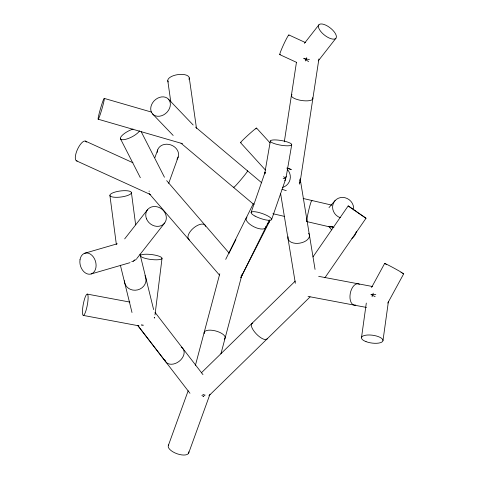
<?xml version="1.0" encoding="UTF-8"?>
<svg xmlns="http://www.w3.org/2000/svg" width="479" height="479" viewBox="0 0 479 479"><rect width="100%" height="100%" fill="white"/><g stroke="black" fill="none" stroke-linecap="round" stroke-linejoin="round"><path stroke-width="0.72" d="M155.004 314.913L162.028 258.361A10.843 2.473 7.1 0 0 146.209 254.217A10.843 2.473 7.1 0 0 145.562 258.456A10.843 2.473 7.1 0 0 162.028 258.361M361.483 337.773L366.303 303.087M382.99 340.521L388.427 301.405M284.316 141.82L296.441 62.342M318.894 58.989L300.135 181.978A10.843 3.443 8.7 0 1 300.064 182.218M264.683 173.823L270.348 141.012M286.185 176.799L291.723 144.718A10.843 2.335 9.8 0 0 276.066 139.946A10.843 2.335 9.8 0 0 275.317 143.922A10.843 2.335 9.8 0 0 291.723 144.718M195.408 365.345L219.783 273.754M220.915 353.837L241.835 275.203M251.11 212.466L265.115 172.153A10.843 2.611 19.2 0 0 265.115 172.548M271.629 219.508L285.388 179.888M154.933 157.531L157.681 149.891M168.686 183.361L178.188 156.968M168.363 445.476L188.163 390.774M188.654 453.128L209.976 394.217M225.699 259.373L253.337 203.605M241.057 277.215L265.617 227.663M265.701 227.495L269.276 220.286M229.172 252.786L235.896 239.608M241.332 276.682L269.234 221.993M371.542 287.52L384.655 263.45M387.762 303.087L403.707 273.808M312.997 256.858L348.185 205.916L356.184 211.377M324.9 277.772L366.022 218.238L348.185 205.916M304.404 43.373L318.876 24.836M318.278 60.857L335.917 38.26A10.843 4.604 38 0 0 325.666 25.106A10.843 4.604 38 0 0 320.607 31.273A10.843 4.604 38 0 0 335.917 38.26M124.672 238.883L147.436 209.826M136.874 258.48L164.644 223.034M328.989 207.605L335.09 200.587M201.33 372.86L295.268 281.083M208.922 395.762L266.881 339.132M267.031 338.988L310.069 296.932M84.789 253.223L117.301 243.775M91.166 273.958L130.043 262.654M87.346 294.112A10.843 2.054 -79.4 0 1 85.939 310.697A10.843 2.054 -79.4 0 1 82.562 309.452A10.843 2.054 -79.4 0 1 87.346 294.112L129.893 302.093M83.22 315.398L138.976 325.858M318.673 276.347L372.638 286.532M308.063 296.411L366.525 307.452M303.129 198.468L331.857 205.144M272.91 213.712L284.49 216.406M306.943 221.615L330.582 227.106M104.248 98.399A10.843 0.742 -73.8 0 1 100.219 114.487A10.843 0.742 -73.8 0 1 99.159 113.529A10.843 0.742 -73.8 0 1 104.248 98.399L151.424 112.074M98.165 119.211L182.511 143.658M286.981 168.087L291.172 169.47M287.005 168.105L291.196 169.488M282.047 189.289L286.262 190.684M85.376 141.083L132.946 162.758M76.389 160.806L150.711 194.678M288.891 34.943L305.59 42.643M279.814 54.642L296.513 62.342M365.974 218.208L356.753 211.898M195.528 127.085L261.768 182.834M181.008 143.209L254.014 204.647M168.482 99.195A10.843 8.58 -43.7 0 1 161.573 115.756A10.843 8.58 -43.7 0 1 151.556 104.775A10.843 8.58 -43.7 0 1 168.482 99.195L193.181 125.001M152.591 113.954L173.176 135.467M256.576 128.079L270.036 142.874M240.518 142.646L265.438 170.057M166.674 180.643L229.261 253.247M149.125 193.504L188.552 239.237M188.75 239.458L219.4 275.012M328.768 226.357L331.606 229.83M155.01 312.338L202.97 374.626M137.922 325.678L165.59 361.615M137.808 325.528L189.965 393.283M141.221 131.749L164.453 177.236M120.474 138.796L140.341 177.697M139.994 254.157L145.76 277.604M145.796 277.754L153.627 309.602M120.379 265.228L132.006 312.518M300.219 179.182L315.056 269.396M280.664 193.911L295.357 283.269M189.277 77.909L196.498 128.414M167.77 80.688L170.805 101.913M131.414 192.6A10.843 3.036 -7.5 0 1 115.571 197.312A10.843 3.036 -7.5 0 1 114.984 192.085A10.843 3.036 -7.5 0 1 131.414 192.6L135.653 224.837M109.901 195.396L116.355 244.488M280.197 54.325A10.843 0.766 -65.2 0 1 283.478 44.858A10.843 0.766 -65.2 0 1 288.939 35.224M305.345 60.971A10.843 0.766 -65.2 0 1 306.734 57.696M308.638 61.563A10.843 4.604 38 0 1 304.291 58.45M309.416 59.486A10.843 3.443 8.7 0 1 303.476 58.3M312.542 97.704A10.843 3.443 8.7 0 1 301.542 100.488A10.843 3.443 8.7 0 1 292.004 94.543M355.741 305.081A10.843 6.053 -79.3 0 1 350.245 293.561A10.843 6.053 -79.3 0 1 359.43 284.275M372.075 296.746A10.843 6.053 -79.3 0 1 373.279 293.166M371.105 294.591A10.843 0.353 28.6 0 1 375.141 296.681M384.888 263.66A10.843 0.353 28.6 0 1 395.486 268.941A10.843 0.353 28.6 0 1 402.57 273.383M401.42 272.826A10.843 0.353 28.6 0 1 400.959 272.599M386.589 264.743A10.843 0.353 28.6 0 1 386.2 264.51M385.541 264.097A10.843 0.353 28.6 0 1 385.278 263.929M370.997 294.687A10.843 3.928 7.9 0 1 375.799 294.423M306.794 220.933A10.843 0.814 -76.9 0 1 309.362 207.664A10.843 0.814 -76.9 0 1 311.949 200.923M307.069 221.514A10.843 0.814 -76.9 0 1 306.794 221.172M332.63 227.513A10.843 0.814 -76.9 0 1 332.612 226.369M333.779 227.28A10.843 10.131 41 0 1 330.887 226.28M340.288 217.7A10.843 10.131 41 0 1 332.863 204.826A10.843 10.131 41 0 1 345.018 197.725A10.843 10.131 41 0 1 353.592 209.922M333.881 227.369A10.843 9.981 -39.3 0 1 330.989 226.83M330.312 226.567A10.843 9.981 -39.3 0 1 329.66 226.256M356.346 231.507A10.843 9.981 -39.3 0 1 351.897 238.428M247.398 170.979A10.843 0.551 -49.9 0 1 240.59 180.086A10.843 0.551 -49.9 0 1 233.842 186.984M168.297 81.963A10.843 4.736 -8.1 0 1 178.188 74.568A10.843 4.736 -8.1 0 1 188.93 79.304M287.226 169.374A10.843 10.688 -71.7 0 1 282.514 187.487M286.047 176.38A10.843 10.688 -71.7 0 1 284.754 180.805M264.917 173.434A10.843 10.688 -71.7 0 1 265.109 172.685M285.999 177.685A10.843 2.335 9.8 0 1 283.161 178.577M264.743 173.661A10.843 2.335 9.8 0 1 265.019 173.374M283.58 176.685A10.843 2.611 19.2 0 1 285.628 179.194M265.851 226.357A10.843 4.509 26.4 0 1 254.08 226.872A10.843 4.509 26.4 0 1 246.966 217.131M149.43 191.157A10.843 3.401 -27.1 0 1 148.963 191.169M139.521 130.863A10.843 3.401 -27.1 0 1 127.294 138.85A10.843 3.401 -27.1 0 1 120.822 137.042A10.843 3.401 -27.1 0 1 133.048 129.061M77.209 161.004A10.843 3.88 -65.5 0 1 77.808 148.694A10.843 3.88 -65.5 0 1 86.388 142.143M189.45 239.973A10.843 5.347 -40.8 0 1 193.594 227.986A10.843 5.347 -40.8 0 1 205.671 226.399M157.286 152.436A10.843 8.999 19.8 0 1 170.823 144.909A10.843 8.999 19.8 0 1 176.955 159.226M241.075 142.377A10.843 0.497 -42.3 0 1 248.116 135.084A10.843 0.497 -42.3 0 1 256.295 128.522M256.121 128.725A10.843 0.497 -42.3 0 1 255.912 128.959M299.938 182.445A10.843 3.443 8.7 0 1 299.752 182.661M299.525 182.864A10.843 3.443 8.7 0 1 299.237 183.056M300.111 181.481A10.843 3.443 8.7 0 1 300.147 181.733M308.62 233.243A10.843 6.437 -9.3 0 1 299.878 243.134A10.843 6.437 -9.3 0 1 288.13 236.764M300.159 178.906A10.843 6.437 -9.3 0 1 299.848 180.775M300.105 179.589A10.843 10.688 -71.7 0 1 299.842 182.661M299.644 183.409A10.843 10.688 -71.7 0 1 299.393 184.146M136.449 258.995A10.843 9.346 38.1 0 1 135.473 259.911M134.928 260.307A10.843 9.346 38.1 0 1 134.354 260.666M133.743 260.971A10.843 9.346 38.1 0 1 131.761 261.618M144.993 275.635A10.843 9.885 -13.8 0 1 137.647 289.891A10.843 9.885 -13.8 0 1 124.462 280.742M134.647 259.822A10.843 7.85 73.8 0 1 133.431 261.145M267.348 338.396A10.843 4 45.7 0 1 256.271 333.875A10.843 4 45.7 0 1 252.744 323.109M241.23 276.844A10.843 7.748 27 0 0 241.554 275.778A10.843 4.377 14.9 0 1 241.302 276.024M269.875 219.861A10.843 7.748 27 0 1 268.617 222.909M268.234 223.328A10.843 7.748 27 0 1 267.815 223.711M204.252 333.653A10.843 4.377 14.9 0 1 215.179 330.833A10.843 4.377 14.9 0 1 224.825 338.629M224.603 338.887A10.843 4.377 14.9 0 1 224.286 339.156M241.931 274.587A10.843 4.377 14.9 0 1 241.709 275.497M240.877 277.485A10.843 4.509 26.4 0 1 240.644 277.724M241.224 275.533A10.843 4.509 26.4 0 1 241.194 276.922M154.406 317.607A10.843 2.473 7.1 0 1 154.19 317.751M154.519 317.445A10.843 9.885 -13.8 0 1 154.334 318.14M142.455 325.66A10.843 9.885 -13.8 0 1 141.694 325.564M181.218 347.131A10.843 7.742 -37.6 0 1 179.152 361.322A10.843 7.742 -37.6 0 1 164.8 359.921M142.233 324.696A10.843 7.742 -37.6 0 1 141.55 324.768M143.293 325.109A10.843 2.054 -79.4 0 1 143.095 325.451M203.521 396.373A10.843 4 45.7 0 1 201.869 395.426M188.78 451.763A10.843 4.688 19.9 0 1 177.326 453.853A10.843 4.688 19.9 0 1 168.74 444.907M204.222 394.666A10.843 4.688 19.9 0 1 202.821 394.48M205.132 395.067A10.843 7.742 -37.6 0 1 203.204 396.349M366.034 341.635A10.843 3.928 7.9 0 0 382.949 340.797A10.843 3.928 7.9 0 0 367.728 335.007A10.843 3.928 7.9 0 0 366.034 341.635M255.038 216.095A10.843 2.611 19.2 0 0 271.551 219.675A10.843 2.611 19.2 0 0 257.522 212.185A10.843 2.611 19.2 0 0 255.038 216.095M146.526 218.885A10.843 9.346 38.1 0 0 164.219 223.543A10.843 9.346 38.1 0 0 157.375 206.856A10.843 9.346 38.1 0 0 146.526 218.885M79.999 259.78A10.843 7.85 73.8 0 0 90.627 274.102A10.843 7.85 73.8 0 0 93.303 256.888A10.843 7.85 73.8 0 0 79.999 259.78"/></g></svg>
